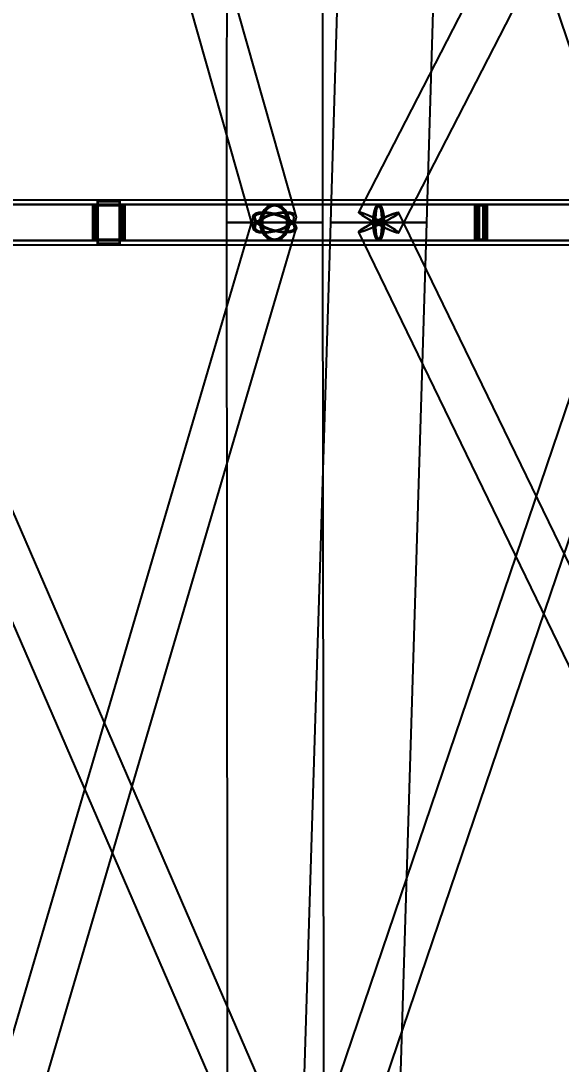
# Model space of a CAD drawing. Header units: millimetres. Extents: x -123812 to 252100, y -3000 to 639000.
# Drawn here: x -16768 to -10682, y 115526 to 127270 of the extents above; entities that cross this region are included whole.
import ezdxf

# ---------------------------------------------------------------- set-up
doc = ezdxf.new("R2010")
doc.units = ezdxf.units.MM
doc.layers.add('D-STR-DIM', color=7, linetype='Continuous', lineweight=13)
doc.layers.add('D-STR-STRC', color=7, linetype='Continuous', lineweight=25)
doc.styles.add('OpenSansCondensed-Light', font='OpenSansCondensed-Light.ttf')
doc.styles.add('TOWER_UNICODE', font='Arial Unicode.ttf')
doc.dimstyles.new('EZDXF', dxfattribs={"dimtxt": 0.25, "dimasz": 0.175, "dimexe": 0.375, "dimexo": 0.125, "dimgap": 0.1, "dimtad": 1, "dimlfac": 100, "dimzin": 12, "dimdsep": 46, "dimtxsty": 'OpenSansCondensed-Light', "dimblk": 'ARCHTICK', "dimcen": 2.5, "dimazin": 3, "dimtfac": 0.5, "dimtmove": 2, "dimatfit": 3})

# ---------------------------------------------------------------- blocks, each defined once
blk = doc.blocks.new('_ARCHTICK')
at = {"color": 0, "linetype": 'BYBLOCK', "const_width": 0.15}
blk.add_lwpolyline([(-0.5, -0.5), (0.5, 0.5)], dxfattribs=at)

msp = doc.modelspace()

# ---------------------------------------------------------------- linework, layer by layer
at = {"layer": 'D-STR-STRC'}
for points in [[(-17708.8, 137441.4), (-14154.9, 124941.4), (-14146.7, 124917.2), (-14122.2, 124898.6), (-14083.3, 124886.9), (-14032.5, 124882.9), (-13973.2, 124886.9), (-13909.6, 124898.6), (-13846, 124917.2), (-13786.7, 124941.4), (-13735.7, 124969.7), (-13696.5, 125000), (-13671.8, 125030.3), (-13663.3, 125058.6), (-17217.2, 137558.6)], [(-9407.9, 125083.3), (-13660, 137583.3), (-13676.7, 137602), (-13708.7, 137613.8), (-13753.7, 137617.8), (-13808.6, 137613.8), (-13869.8, 137602), (-13933, 137583.3), (-13994, 137558.9), (-14048.5, 137530.5), (-14093, 137500), (-14124.2, 137469.5), (-14140.2, 137441.1), (-14139.8, 137416.7), (-9887.7, 124916.7)], [(-6529.4, 137613.8), (-12963.3, 125113.8), (-12952.4, 125102), (-12926.8, 125083.3), (-12888.4, 125058.9), (-12839.6, 125030.5), (-12784, 125000), (-12725.1, 124969.5), (-12667.1, 124941.1), (-12613.9, 124916.7), (-12569.2, 124898), (-12535.9, 124886.2), (-12516.3, 124882.2), (-12511.8, 124886.2), (-6078, 137386.2)], [(-18543.7, 124796.8), (-12737.6, 124796.8), (-12719.8, 124803.7), (-12703.2, 124824), (-12689, 124856.3), (-12678.1, 124898.4), (-12671.2, 124947.4), (-12668.9, 125000), (-12671.2, 125052.6), (-12678.1, 125101.6), (-12689, 125143.7), (-12703.2, 125176), (-12719.8, 125196.3), (-12737.6, 125203.2), (-18543.7, 125203.2)], [(-17538.4, 124796.8), (-13909.1, 124796.8), (-13865.5, 124803.7), (-13824.8, 124824), (-13789.9, 124856.3), (-13763.1, 124898.4), (-13746.3, 124947.4), (-13740.5, 125000), (-13746.3, 125052.6), (-13763.1, 125101.6), (-13789.9, 125143.7), (-13824.8, 125176), (-13865.5, 125196.3), (-13909.1, 125203.2), (-17538.4, 125203.2)], [(-9647.8, 125203.2), (-13909.1, 125203.2), (-13948.3, 125196.3), (-13984.8, 125176), (-14016.2, 125143.7), (-14040.2, 125101.6), (-14055.4, 125052.6), (-14060.5, 125000), (-14055.4, 124947.4), (-14040.2, 124898.4), (-14016.2, 124856.3), (-13984.8, 124824), (-13948.3, 124803.7), (-13909.1, 124796.8), (-9647.8, 124796.8)], [(-6484.5, 125203.2), (-12737.6, 125203.2), (-12748.3, 125196.3), (-12758.4, 125176), (-12767, 125143.7), (-12773.6, 125101.6), (-12777.8, 125052.6), (-12779.2, 125000), (-12777.8, 124947.4), (-12773.6, 124898.4), (-12767, 124856.3), (-12758.4, 124824), (-12748.3, 124803.7), (-12737.6, 124796.8), (-6484.5, 124796.8)], [(-12892.5, 112604.4), (-18313.5, 125104.4), (-18331.7, 125108.1), (-18364.2, 125104.4), (-18409.1, 125093.6), (-18463.1, 125076.4), (-18522.5, 125054), (-18583.5, 125028), (-18641.7, 125000), (-18693.3, 124972), (-18734.6, 124946), (-18763, 124923.6), (-18776.4, 124906.4), (-18774, 124895.6), (-13352.9, 112395.6)], [(-17352, 112417.1), (-13670.9, 124917.1), (-13664, 124941.4), (-13673.8, 124969.7), (-13699.7, 125000), (-13739.8, 125030.3), (-13791.5, 125058.6), (-13851.2, 125082.9), (-13914.8, 125101.5), (-13978.1, 125113.2), (-14036.6, 125117.2), (-14086.5, 125113.2), (-14124.3, 125101.5), (-14147.4, 125082.9), (-17828.5, 112582.9)], [(-9888.8, 125080.1), (-14136.6, 112580.1), (-14134, 112556.6), (-14115.1, 112529.3), (-14081.3, 112500), (-14034.9, 112470.7), (-13978.9, 112443.4), (-13917.3, 112419.9), (-13854.2, 112401.9), (-13793.9, 112390.6), (-13740.5, 112386.7), (-13697.7, 112390.6), (-13668.4, 112401.9), (-13654.6, 112419.9), (-9406.8, 124919.9)], [(-6440.2, 112609.4), (-12508.8, 125109.4), (-12516, 125113.3), (-12538.4, 125109.4), (-12574.3, 125098.1), (-12621.3, 125080.1), (-12676.3, 125056.6), (-12735.4, 125029.3), (-12794.7, 125000), (-12850.1, 124970.7), (-12897.8, 124943.4), (-12934.6, 124919.9), (-12958, 124901.9), (-12966.3, 124890.6), (-6897.7, 112390.6)]]:
    msp.add_lwpolyline(points, dxfattribs=at)
for points in [[(-14452.1, 125000), (-13366.2, 125000), (-13358.1, 137500), (-14441.7, 137500)], [(-13280.5, 125000), (-12194.6, 125000), (-11819.8, 137500), (-12903.3, 137500)], [(-23767.8, 124800), (-11534.9, 124800), (-11534.9, 125200), (-23767.8, 125200)], [(-22082.9, 124750), (-5244.4, 124750), (-5244.4, 125250), (-22082.9, 125250)], [(-22032.1, 124800), (-11510.7, 124800), (-11510.7, 125200), (-22032.1, 125200)], [(-20543.5, 124800), (-15594.5, 124800), (-15594.5, 125200), (-20543.5, 125200)], [(-15594.5, 125200), (-15962.4, 125200), (-15962.4, 124800), (-15594.5, 124800)], [(-15605.5, 125188), (-15951.3, 125188), (-15951.3, 124812), (-15605.5, 124812)], [(-15938.4, 124800), (-8614.7, 124800), (-8614.7, 125200), (-15938.4, 125200)], [(-15618.5, 125200), (-15938.4, 125200), (-15938.4, 124800), (-15618.5, 124800)], [(-15628.1, 125188), (-15928.8, 125188), (-15928.8, 124812), (-15628.1, 124812)], [(-15903.4, 124750), (-5244.4, 124750), (-5244.4, 125250), (-15903.4, 125250)], [(-15903.4, 125250), (-15653.4, 125250), (-15653.4, 124750), (-15903.4, 124750)], [(-15897.4, 125238), (-15659.4, 125238), (-15659.4, 124762), (-15897.4, 124762)], [(-14077.7, 125000), (-14071.9, 124947.4), (-14055.1, 124898.4), (-14028.3, 124856.3), (-13993.4, 124824), (-13952.7, 124803.7), (-13909.1, 124796.8), (-13865.5, 124803.7), (-13824.8, 124824), (-13789.9, 124856.3), (-13763.1, 124898.4), (-13746.3, 124947.4), (-13740.5, 125000), (-13746.3, 125052.6), (-13763.1, 125101.6), (-13789.9, 125143.7), (-13824.8, 125176), (-13865.5, 125196.3), (-13909.1, 125203.2), (-13952.7, 125196.3), (-13993.4, 125176), (-14028.3, 125143.7), (-14055.1, 125101.6), (-14071.9, 125052.6)], [(-14064.4, 125000), (-14059.1, 124951.5), (-14043.6, 124906.4), (-14018.9, 124867.6), (-13986.8, 124837.9), (-13949.3, 124819.2), (-13909.1, 124812.8), (-13868.9, 124819.2), (-13831.5, 124837.9), (-13799.3, 124867.6), (-13774.6, 124906.4), (-13759.1, 124951.5), (-13753.8, 125000), (-13759.1, 125048.5), (-13774.6, 125093.6), (-13799.3, 125132.4), (-13831.5, 125162.1), (-13868.9, 125180.8), (-13909.1, 125187.2), (-13949.3, 125180.8), (-13986.8, 125162.1), (-14018.9, 125132.4), (-14043.6, 125093.6), (-14059.1, 125048.5)], [(-14060.5, 125000), (-14055.4, 124947.4), (-14040.2, 124898.4), (-14016.2, 124856.3), (-13984.8, 124824), (-13948.3, 124803.7), (-13909.1, 124796.8), (-13869.9, 124803.7), (-13833.4, 124824), (-13802.1, 124856.3), (-13778, 124898.4), (-13762.9, 124947.4), (-13757.7, 125000), (-13762.9, 125052.6), (-13778, 125101.6), (-13802.1, 125143.7), (-13833.4, 125176), (-13869.9, 125196.3), (-13909.1, 125203.2), (-13948.3, 125196.3), (-13984.8, 125176), (-14016.2, 125143.7), (-14040.2, 125101.6), (-14055.4, 125052.6)], [(-14048.6, 125000), (-14043.8, 124951.5), (-14029.9, 124906.4), (-14007.7, 124867.6), (-13978.8, 124837.9), (-13945.2, 124819.2), (-13909.1, 124812.8), (-13873, 124819.2), (-13839.4, 124837.9), (-13810.5, 124867.6), (-13788.3, 124906.4), (-13774.4, 124951.5), (-13769.6, 125000), (-13774.4, 125048.5), (-13788.3, 125093.6), (-13810.5, 125132.4), (-13839.4, 125162.1), (-13873, 125180.8), (-13909.1, 125187.2), (-13945.2, 125180.8), (-13978.8, 125162.1), (-14007.7, 125132.4), (-14029.9, 125093.6), (-14043.8, 125048.5)], [(-12806.2, 125000), (-12803.9, 124947.4), (-12797, 124898.4), (-12786.1, 124856.3), (-12771.9, 124824), (-12755.3, 124803.7), (-12737.6, 124796.8), (-12719.8, 124803.7), (-12703.2, 124824), (-12689, 124856.3), (-12678.1, 124898.4), (-12671.2, 124947.4), (-12668.9, 125000), (-12671.2, 125052.6), (-12678.1, 125101.6), (-12689, 125143.7), (-12703.2, 125176), (-12719.8, 125196.3), (-12737.6, 125203.2), (-12755.3, 125196.3), (-12771.9, 125176), (-12786.1, 125143.7), (-12797, 125101.6), (-12803.9, 125052.6)], [(-12800.8, 125000), (-12798.7, 124951.5), (-12792.3, 124906.4), (-12782.3, 124867.6), (-12769.2, 124837.9), (-12753.9, 124819.2), (-12737.6, 124812.8), (-12721.2, 124819.2), (-12705.9, 124837.9), (-12692.8, 124867.6), (-12682.8, 124906.4), (-12676.5, 124951.5), (-12674.3, 125000), (-12676.5, 125048.5), (-12682.8, 125093.6), (-12692.8, 125132.4), (-12705.9, 125162.1), (-12721.2, 125180.8), (-12737.6, 125187.2), (-12753.9, 125180.8), (-12769.2, 125162.1), (-12782.3, 125132.4), (-12792.3, 125093.6), (-12798.7, 125048.5)], [(-12779.2, 125000), (-12777.8, 124947.4), (-12773.6, 124898.4), (-12767, 124856.3), (-12758.4, 124824), (-12748.3, 124803.7), (-12737.6, 124796.8), (-12726.8, 124803.7), (-12716.7, 124824), (-12708.1, 124856.3), (-12701.5, 124898.4), (-12697.3, 124947.4), (-12695.9, 125000), (-12697.3, 125052.6), (-12701.5, 125101.6), (-12708.1, 125143.7), (-12716.7, 125176), (-12726.8, 125196.3), (-12737.6, 125203.2), (-12748.3, 125196.3), (-12758.4, 125176), (-12767, 125143.7), (-12773.6, 125101.6), (-12777.8, 125052.6)], [(-12776, 125000), (-12774.6, 124951.5), (-12770.8, 124906.4), (-12764.7, 124867.6), (-12756.8, 124837.9), (-12747.5, 124819.2), (-12737.6, 124812.8), (-12727.6, 124819.2), (-12718.4, 124837.9), (-12710.4, 124867.6), (-12704.3, 124906.4), (-12700.5, 124951.5), (-12699.2, 125000), (-12700.5, 125048.5), (-12704.3, 125093.6), (-12710.4, 125132.4), (-12718.4, 125162.1), (-12727.6, 125180.8), (-12737.6, 125187.2), (-12747.5, 125180.8), (-12756.8, 125162.1), (-12764.7, 125132.4), (-12770.8, 125093.6), (-12774.6, 125048.5)], [(-11510.7, 125200), (-11659, 125200), (-11659, 124800), (-11510.7, 124800)], [(-11515.1, 125188), (-11654.6, 125188), (-11654.6, 124812), (-11515.1, 124812)], [(-11534.9, 125200), (-11634.8, 125200), (-11634.8, 124800), (-11534.9, 124800)], [(-11537.9, 125188), (-11631.8, 125188), (-11631.8, 124812), (-11537.9, 124812)], [(-11608.8, 124800), (24, 124800), (24, 125200), (-11608.8, 125200)], [(-11560.9, 125200), (-11608.8, 125200), (-11608.8, 124800), (-11560.9, 124800)], [(-11562.3, 125188), (-11607.4, 125188), (-11607.4, 124812), (-11562.3, 124812)], [(-14121.7, 125000), (-14146.4, 124969.7), (-14154.9, 124941.4), (-14146.7, 124917.2), (-14122.2, 124898.6), (-14083.3, 124886.9), (-14032.5, 124882.9), (-13973.2, 124886.9), (-13909.6, 124898.6), (-13846, 124917.2), (-13786.7, 124941.4), (-13735.7, 124969.7), (-13696.5, 125000), (-13671.8, 125030.3), (-13663.3, 125058.6), (-13671.6, 125082.8), (-13696, 125101.4), (-13734.9, 125113.1), (-13785.8, 125117.1), (-13845, 125113.1), (-13908.6, 125101.4), (-13972.2, 125082.8), (-14031.6, 125058.6), (-14082.5, 125030.3)], [(-13699.7, 125000), (-13673.8, 124969.7), (-13664, 124941.4), (-13670.9, 124917.1), (-13694, 124898.5), (-13731.7, 124886.8), (-13781.6, 124882.8), (-13840.1, 124886.8), (-13903.4, 124898.5), (-13967, 124917.1), (-14026.7, 124941.4), (-14078.4, 124969.7), (-14118.5, 125000), (-14144.4, 125030.3), (-14154.2, 125058.6), (-14147.4, 125082.9), (-14124.3, 125101.5), (-14086.5, 125113.2), (-14036.6, 125117.2), (-13978.1, 125113.2), (-13914.8, 125101.5), (-13851.2, 125082.9), (-13791.5, 125058.6), (-13739.8, 125030.3)], [(-14100.8, 125000), (-14123, 124972.7), (-14130.7, 124947.2), (-14123.3, 124925.3), (-14101.2, 124908.6), (-14066.1, 124898), (-14020.3, 124894.4), (-13966.9, 124898), (-13909.6, 124908.6), (-13852.2, 124925.3), (-13798.7, 124947.2), (-13752.8, 124972.7), (-13717.4, 125000), (-13695.2, 125027.3), (-13687.5, 125052.8), (-13694.9, 125074.7), (-13717, 125091.4), (-13752.1, 125102), (-13797.9, 125105.6), (-13851.3, 125102), (-13908.6, 125091.4), (-13966, 125074.7), (-14019.5, 125052.8), (-14065.5, 125027.3)], [(-13720.3, 125000), (-13697, 124972.6), (-13688.1, 124947.1), (-13694.3, 124925.3), (-13715.1, 124908.5), (-13749.2, 124897.9), (-13794.1, 124894.3), (-13846.9, 124897.9), (-13903.9, 124908.5), (-13961.3, 124925.3), (-14015.1, 124947.1), (-14061.7, 124972.6), (-14097.9, 125000), (-14121.2, 125027.4), (-14130.1, 125052.9), (-14123.9, 125074.7), (-14103.1, 125091.5), (-14069, 125102.1), (-14024.1, 125105.7), (-13971.3, 125102.1), (-13914.3, 125091.5), (-13856.9, 125074.7), (-13803.1, 125052.9), (-13756.5, 125027.4)], [(-12680.4, 125000), (-12739.7, 124970.7), (-12798.8, 124943.4), (-12853.8, 124919.9), (-12900.8, 124901.9), (-12936.7, 124890.6), (-12959.1, 124886.7), (-12966.3, 124890.6), (-12958, 124901.9), (-12934.6, 124919.9), (-12897.8, 124943.4), (-12850.1, 124970.7), (-12794.7, 125000), (-12735.4, 125029.3), (-12676.3, 125056.6), (-12621.3, 125080.1), (-12574.3, 125098.1), (-12538.4, 125109.4), (-12516, 125113.3), (-12508.8, 125109.4), (-12517.1, 125098.1), (-12540.5, 125080.1), (-12577.3, 125056.6), (-12625, 125029.3)], [(-12784, 125000), (-12725.1, 124969.5), (-12667.1, 124941.1), (-12613.9, 124916.7), (-12569.2, 124898), (-12535.9, 124886.2), (-12516.3, 124882.2), (-12511.8, 124886.2), (-12522.8, 124898), (-12548.3, 124916.7), (-12586.8, 124941.1), (-12635.5, 124969.5), (-12691.2, 125000), (-12750, 125030.5), (-12808, 125058.9), (-12861.2, 125083.3), (-12906, 125102), (-12939.3, 125113.8), (-12958.8, 125117.8), (-12963.3, 125113.8), (-12952.4, 125102), (-12926.8, 125083.3), (-12888.4, 125058.9), (-12839.6, 125030.5)], [(-12686, 125000), (-12739.5, 124973.6), (-12792.8, 124948.9), (-12842.3, 124927.8), (-12884.8, 124911.6), (-12917.1, 124901.4), (-12937.3, 124897.9), (-12943.8, 124901.4), (-12936.3, 124911.6), (-12915.2, 124927.8), (-12882, 124948.9), (-12839, 124973.6), (-12789.1, 125000), (-12735.6, 125026.4), (-12682.3, 125051.1), (-12632.8, 125072.2), (-12590.4, 125088.4), (-12558, 125098.6), (-12537.8, 125102.1), (-12531.3, 125098.6), (-12538.8, 125088.4), (-12559.9, 125072.2), (-12593.1, 125051.1), (-12636.1, 125026.4)], [(-12779.4, 125000), (-12726.3, 124972.5), (-12674, 124946.9), (-12626.1, 124924.9), (-12585.7, 124908), (-12555.7, 124897.4), (-12538.1, 124893.8), (-12534.1, 124897.4), (-12543.9, 124908), (-12566.9, 124924.9), (-12601.6, 124946.9), (-12645.5, 124972.5), (-12695.7, 125000), (-12748.8, 125027.5), (-12801.1, 125053.1), (-12849, 125075.1), (-12889.4, 125092), (-12919.4, 125102.6), (-12937, 125106.2), (-12941.1, 125102.6), (-12931.2, 125092), (-12908.2, 125075.1), (-12873.5, 125053.1), (-12829.6, 125027.5)], [(-14452.1, 125000), (-14439.7, 112500), (-13351.5, 112500), (-13366.2, 125000)], [(-13366.2, 125000), (-13384.7, 125000), (-13438.9, 125000), (-13525.2, 125000), (-13637.6, 125000), (-13768.6, 125000), (-13909.1, 125000), (-14049.6, 125000), (-14180.6, 125000), (-14293, 125000), (-14379.3, 125000), (-14433.6, 125000), (-14452.1, 125000), (-14433.6, 125000), (-14379.3, 125000), (-14293, 125000), (-14180.6, 125000), (-14049.6, 125000), (-13909.1, 125000), (-13768.6, 125000), (-13637.6, 125000), (-13525.2, 125000), (-13438.9, 125000), (-13384.7, 125000)], [(-13666.8, 112500), (-12578.6, 112500), (-12194.6, 125000), (-13280.5, 125000)], [(-12194.6, 125000), (-12213.1, 125000), (-12267.3, 125000), (-12353.6, 125000), (-12466.1, 125000), (-12597, 125000), (-12737.6, 125000), (-12878.1, 125000), (-13009, 125000), (-13121.5, 125000), (-13207.8, 125000), (-13262, 125000), (-13280.5, 125000), (-13262, 125000), (-13207.8, 125000), (-13121.5, 125000), (-13009, 125000), (-12878.1, 125000), (-12737.6, 125000), (-12597, 125000), (-12466.1, 125000), (-12353.6, 125000), (-12267.3, 125000), (-12213.1, 125000)]]:
    msp.add_lwpolyline(points, close=True, dxfattribs=at)

# ---------------------------------------------------------------- dimensions: what is measured, and where the dimension line sits
at = {"layer": 'D-STR-DIM'}
msp.add_linear_dim(base=(-112000, 0), p1=(0, 0), p2=(0, 634000), angle=90, dimstyle='EZDXF', override={"dimtxt": 8400, "dimasz": 3750, "dimexe": 2100, "dimexo": 1800, "dimgap": 2100, "dimtad": 1, "dimdec": 0, "dimlfac": 1, "dimlunit": 2, "dimtxsty": 'TOWER_UNICODE', "dimclrd": 7, "dimclre": 7, "dimclrt": 7}, dxfattribs=at).render()

doc.saveas('drawing.dxf')
